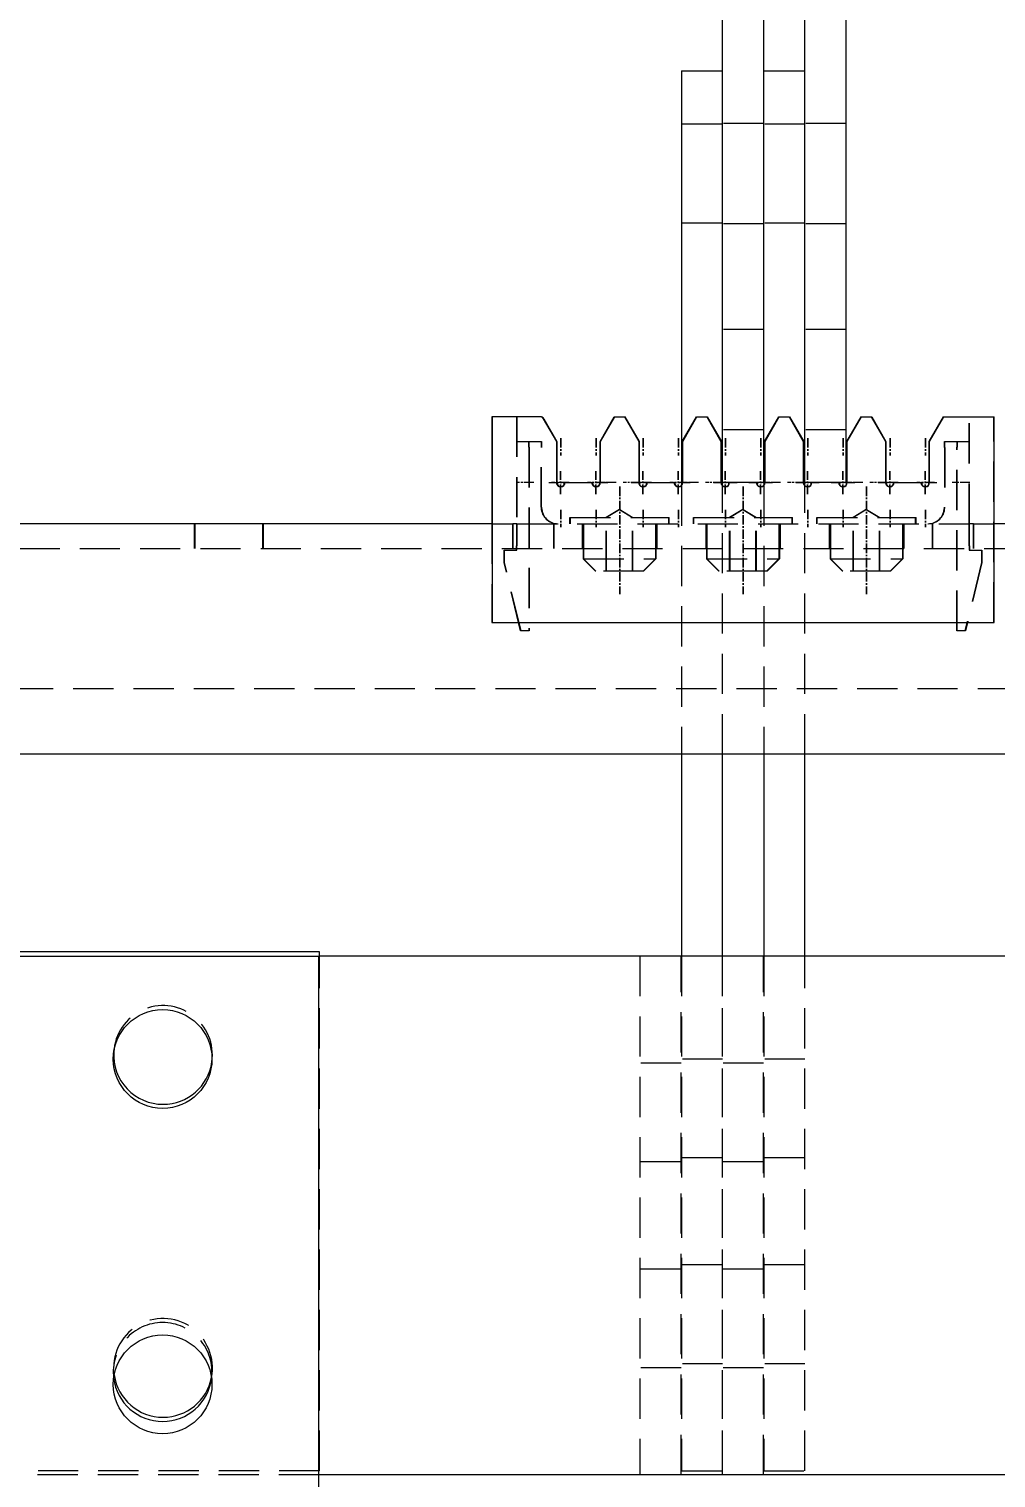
# Model space of a CAD drawing. Header units: millimetres. Extents: x -116965 to 323937, y 291661 to 566926.
# Drawn here: x -14946.7 to -14870.3, y 326541.8 to 326656.1 of the extents above; entities that cross this region are included whole.
import ezdxf

# ---------------------------------------------------------------- set-up
doc = ezdxf.new("R2010")
doc.units = ezdxf.units.MM
doc.linetypes.add('AXES2', pattern=[1.125, 0.75, -0.125, 0.125, -0.125])
doc.linetypes.add('HIDDEN2', pattern=[4.7625, 3.175, -1.5875])
doc.layers.add('ALPHA', color=255, linetype='Continuous')
doc.layers.add('AXE', color=80, linetype='AXES2')
doc.layers.add('Pointille_Court', color=40, linetype='HIDDEN2', lineweight=25)

msp = doc.modelspace()

# ---------------------------------------------------------------- linework, layer by layer
at = {"layer": 'ALPHA'}
for p, q in [((-14891.920344, 326620.332458), (-14891.920344, 326701.582458)), ((-14888.670344, 326620.332458), (-14888.670344, 326701.582458)), ((-14885.420344, 326620.332458), (-14885.420344, 326701.582458)), ((-14882.170344, 326620.332458), (-14882.170344, 326701.582458)), ((-14895.170344, 326652.832458), (-14895.170344, 326620.100361)), ((-14895.170344, 326652.832458), (-14891.920344, 326652.832458)), ((-14888.670344, 326652.832458), (-14885.420344, 326652.832458)), ((-14910.152844, 326625.532458), (-14910.152844, 326617.082458)), ((-14910.120344, 326625.532458), (-14910.152844, 326625.532458)), ((-14910.120344, 326625.532458), (-14910.120344, 326609.282458)), ((-14906.331315, 326625.532458), (-14910.120344, 326625.532458)), ((-14906.049857, 326625.369958), (-14905.017844, 326623.582458)), ((-14901.605344, 326623.582458), (-14900.479511, 326625.532458)), ((-14901.572844, 326623.582458), (-14900.447011, 326625.532458)), ((-14900.479511, 326625.532458), (-14900.447011, 326625.532458)), ((-14900.447011, 326625.532458), (-14899.643677, 326625.532458)), ((-14899.643677, 326625.532458), (-14898.517844, 326623.582458)), ((-14895.072844, 326623.582458), (-14893.947011, 326625.532458)), ((-14893.947011, 326625.532458), (-14893.143677, 326625.532458)), ((-14893.143677, 326625.532458), (-14892.017844, 326623.582458)), ((-14888.572844, 326623.582458), (-14887.447011, 326625.532458)), ((-14887.447011, 326625.532458), (-14886.643677, 326625.532458)), ((-14886.643677, 326625.532458), (-14885.517844, 326623.582458)), ((-14882.105344, 326623.582458), (-14880.979511, 326625.532458)), ((-14882.072844, 326623.582458), (-14880.947011, 326625.532458)), ((-14880.979511, 326625.532458), (-14880.947011, 326625.532458)), ((-14880.947011, 326625.532458), (-14880.143677, 326625.532458)), ((-14880.143677, 326625.532458), (-14879.017844, 326623.582458)), ((-14875.605344, 326623.582458), (-14874.479511, 326625.532458)), ((-14875.572844, 326623.582458), (-14874.447011, 326625.532458)), ((-14874.479511, 326625.532458), (-14874.447011, 326625.532458)), ((-14874.447011, 326625.532458), (-14870.470344, 326625.532458)), ((-14870.470344, 326609.282458), (-14870.470344, 326625.532458)), ((-14905.017844, 326623.582458), (-14905.017844, 326620.332458)), ((-14901.605344, 326620.332458), (-14901.605344, 326623.582458)), ((-14901.572844, 326620.332458), (-14901.572844, 326623.582458)), ((-14898.517844, 326623.582458), (-14898.517844, 326620.332458)), ((-14895.072844, 326620.332458), (-14895.072844, 326623.582458)), ((-14892.017844, 326623.582458), (-14892.017844, 326620.332458)), ((-14888.572844, 326620.332458), (-14888.572844, 326623.582458)), ((-14885.517844, 326623.582458), (-14885.517844, 326620.332458)), ((-14882.105344, 326620.332458), (-14882.105344, 326623.582458)), ((-14882.072844, 326620.332458), (-14882.072844, 326623.582458)), ((-14879.017844, 326623.582458), (-14879.017844, 326620.332458)), ((-14875.605344, 326620.332458), (-14875.605344, 326623.582458)), ((-14875.572844, 326620.332458), (-14875.572844, 326623.582458)), ((-14904.400344, 326620.332458), (-14904.367844, 326620.332458)), ((-14904.367844, 326620.332458), (-14902.222844, 326620.332458)), ((-14897.900344, 326620.332458), (-14897.867844, 326620.332458)), ((-14897.867844, 326620.332458), (-14895.722844, 326620.332458)), ((-14888.670344, 326620.332458), (-14891.920344, 326620.332458)), ((-14891.920344, 326620.100361), (-14891.920344, 326620.332458)), ((-14888.670344, 326620.332458), (-14888.670344, 326620.100361)), ((-14882.170344, 326620.332458), (-14885.420344, 326620.332458)), ((-14885.420344, 326620.100361), (-14885.420344, 326620.332458)), ((-14878.400344, 326620.332458), (-14878.367844, 326620.332458)), ((-14878.367844, 326620.332458), (-14876.222844, 326620.332458)), ((-14910.120344, 326617.082458), (-14951.720344, 326617.082458)), ((-14828.870344, 326617.082458), (-14870.470344, 326617.082458)), ((-14910.120344, 326609.282458), (-14870.470344, 326609.282458)), ((-14687.202844, 326598.882458), (-15015.452844, 326598.882458)), ((-14895.170344, 326598.882458), (-14895.170344, 326582.957458)), ((-14891.920344, 326582.957458), (-14891.920344, 326598.882458)), ((-14888.670344, 326598.882458), (-14888.670344, 326582.957458)), ((-14885.420344, 326582.957458), (-14885.420344, 326598.882458)), ((-14923.770344, 326583.282458), (-14986.170344, 326583.282458)), ((-14923.770344, 326582.957458), (-14923.770344, 326583.282458)), ((-14964.752844, 326582.957458), (-14923.802844, 326582.957458)), ((-14923.802844, 326525.107458), (-14923.802844, 326582.957458)), ((-14734.327844, 326582.957458), (-14923.802844, 326582.957458)), ((-14734.327844, 326542.007458), (-14923.802844, 326542.007458))]:
    msp.add_line(p, q, dxfattribs=at)
for centre in [(-14936.152844, 326574.832458), (-14936.152844, 326549.157458)]:
    msp.add_circle(centre, 3.9, dxfattribs=at)
for centre, radius, start, end in [((-14906.331315, 326625.207458), 0.325, 30, 90), ((-14904.692844, 326620.332458), 0.325, 180, 0), ((-14904.725344, 326620.332458), 0.325, 272.86598398, 0), ((-14901.897844, 326620.332458), 0.325, 180, 0), ((-14901.930344, 326620.332458), 0.325, 272.86598398, 0), ((-14898.192844, 326620.332458), 0.325, 180, 0), ((-14898.225344, 326620.332458), 0.325, 272.86598398, 0), ((-14895.397844, 326620.332458), 0.325, 180, 0), ((-14895.430344, 326620.332458), 0.325, 272.86598398, 323.13010233), ((-14891.692844, 326620.332458), 0.325, 180, 0), ((-14891.725344, 326620.332458), 0.325, 272.86598398, 0), ((-14888.897844, 326620.332458), 0.325, 180, 0), ((-14888.930344, 326620.332458), 0.325, 272.86598398, 323.13010233), ((-14885.192844, 326620.332458), 0.325, 180, 0), ((-14885.225344, 326620.332458), 0.325, 272.86598398, 0), ((-14882.397844, 326620.332458), 0.325, 180, 0), ((-14882.430344, 326620.332458), 0.325, 272.86598398, 0), ((-14878.692844, 326620.332458), 0.325, 180, 0), ((-14878.725344, 326620.332458), 0.325, 272.86598398, 0), ((-14875.897844, 326620.332458), 0.325, 180, 0), ((-14875.930344, 326620.332458), 0.325, 272.86598398, 0), ((-14936.120344, 326575.157458), 3.9, 176.68933967, 270), ((-14936.120344, 326575.157458), 3.9, 270, 351.88947408), ((-14936.152844, 326550.132458), 3.9, 187.18075578, 352.81924422), ((-14936.120344, 326550.457458), 3.9, 188.16499807, 270), ((-14936.120344, 326550.457458), 3.9, 270, 348.97080956)]:
    msp.add_arc(centre, radius, start, end, dxfattribs=at)
at = {"layer": 'AXE'}
for p, q in [((-14904.725344, 326623.842458), (-14904.725344, 326622.477458)), ((-14904.692844, 326623.842458), (-14904.692844, 326622.477458)), ((-14901.930344, 326623.842458), (-14901.930344, 326622.477458)), ((-14901.897844, 326623.842458), (-14901.897844, 326622.477458)), ((-14898.225344, 326623.842458), (-14898.225344, 326622.477458)), ((-14898.192844, 326623.842458), (-14898.192844, 326622.477458)), ((-14895.430344, 326623.842458), (-14895.430344, 326622.477458)), ((-14895.397844, 326623.842458), (-14895.397844, 326622.477458)), ((-14891.725344, 326623.842458), (-14891.725344, 326622.477458)), ((-14891.692844, 326623.842458), (-14891.692844, 326622.477458)), ((-14888.930344, 326623.842458), (-14888.930344, 326622.477458)), ((-14888.897844, 326623.842458), (-14888.897844, 326622.477458)), ((-14885.225344, 326623.842458), (-14885.225344, 326622.477458)), ((-14885.192844, 326623.842458), (-14885.192844, 326622.477458)), ((-14882.430344, 326623.842458), (-14882.430344, 326622.477458)), ((-14882.397844, 326623.842458), (-14882.397844, 326622.477458)), ((-14878.725344, 326623.842458), (-14878.725344, 326622.477458)), ((-14878.692844, 326623.842458), (-14878.692844, 326622.477458)), ((-14875.930344, 326623.842458), (-14875.930344, 326622.477458)), ((-14875.897844, 326623.842458), (-14875.897844, 326622.477458)), ((-14904.725344, 326619.422458), (-14904.725344, 326621.242458)), ((-14904.692844, 326619.422458), (-14904.692844, 326621.242458)), ((-14901.930344, 326619.422458), (-14901.930344, 326621.242458)), ((-14901.897844, 326619.422458), (-14901.897844, 326621.242458)), ((-14898.225344, 326619.422458), (-14898.225344, 326621.242458)), ((-14898.192844, 326619.422458), (-14898.192844, 326621.242458)), ((-14895.430344, 326619.422458), (-14895.430344, 326621.242458)), ((-14895.397844, 326619.422458), (-14895.397844, 326621.242458)), ((-14891.725344, 326619.422458), (-14891.725344, 326621.242458)), ((-14891.692844, 326619.422458), (-14891.692844, 326621.242458)), ((-14888.930344, 326619.422458), (-14888.930344, 326621.242458)), ((-14888.897844, 326619.422458), (-14888.897844, 326621.242458)), ((-14885.225344, 326619.422458), (-14885.225344, 326621.242458)), ((-14885.192844, 326619.422458), (-14885.192844, 326621.242458)), ((-14882.430344, 326619.422458), (-14882.430344, 326621.242458)), ((-14882.397844, 326619.422458), (-14882.397844, 326621.242458)), ((-14878.725344, 326619.422458), (-14878.725344, 326621.242458)), ((-14878.692844, 326619.422458), (-14878.692844, 326621.242458)), ((-14875.930344, 326619.422458), (-14875.930344, 326621.242458)), ((-14875.897844, 326619.422458), (-14875.897844, 326621.242458)), ((-14906.870344, 326620.332458), (-14908.235344, 326620.332458)), ((-14906.837844, 326620.332458), (-14908.202844, 326620.332458)), ((-14905.635344, 326620.332458), (-14903.815344, 326620.332458)), ((-14905.602844, 326620.332458), (-14903.782844, 326620.332458)), ((-14904.075344, 326620.332458), (-14905.440344, 326620.332458)), ((-14904.042844, 326620.332458), (-14905.407844, 326620.332458)), ((-14902.840344, 326620.332458), (-14901.020344, 326620.332458)), ((-14902.807844, 326620.332458), (-14900.987844, 326620.332458)), ((-14901.215344, 326620.332458), (-14902.580344, 326620.332458)), ((-14901.182844, 326620.332458), (-14902.547844, 326620.332458)), ((-14900.370344, 326620.332458), (-14901.735344, 326620.332458)), ((-14900.337844, 326620.332458), (-14901.702844, 326620.332458)), ((-14900.077844, 326620.014853), (-14900.077844, 326611.524958)), ((-14900.045344, 326620.014853), (-14900.045344, 326611.524958)), ((-14898.420344, 326620.332458), (-14899.785344, 326620.332458)), ((-14898.387844, 326620.332458), (-14899.752844, 326620.332458)), ((-14899.135344, 326620.332458), (-14897.315344, 326620.332458)), ((-14899.102844, 326620.332458), (-14897.282844, 326620.332458)), ((-14897.575344, 326620.332458), (-14898.940344, 326620.332458)), ((-14897.542844, 326620.332458), (-14898.907844, 326620.332458)), ((-14896.340344, 326620.332458), (-14894.520344, 326620.332458)), ((-14896.307844, 326620.332458), (-14894.487844, 326620.332458)), ((-14894.715344, 326620.332458), (-14896.080344, 326620.332458)), ((-14894.682844, 326620.332458), (-14896.047844, 326620.332458)), ((-14893.870344, 326620.332458), (-14895.235344, 326620.332458)), ((-14893.837844, 326620.332458), (-14895.202844, 326620.332458)), ((-14891.920344, 326620.332458), (-14893.285344, 326620.332458)), ((-14891.887844, 326620.332458), (-14893.252844, 326620.332458)), ((-14892.635344, 326620.332458), (-14890.815344, 326620.332458)), ((-14892.602844, 326620.332458), (-14890.782844, 326620.332458)), ((-14891.075344, 326620.332458), (-14892.440344, 326620.332458)), ((-14891.042844, 326620.332458), (-14892.407844, 326620.332458)), ((-14890.327844, 326620.014853), (-14890.327844, 326611.524958)), ((-14890.295344, 326620.014853), (-14890.295344, 326611.524958)), ((-14889.840344, 326620.332458), (-14888.020344, 326620.332458)), ((-14889.807844, 326620.332458), (-14887.987844, 326620.332458)), ((-14888.215344, 326620.332458), (-14889.580344, 326620.332458)), ((-14888.182844, 326620.332458), (-14889.547844, 326620.332458)), ((-14887.370344, 326620.332458), (-14888.735344, 326620.332458)), ((-14887.337844, 326620.332458), (-14888.702844, 326620.332458)), ((-14885.420344, 326620.332458), (-14886.785344, 326620.332458)), ((-14885.387844, 326620.332458), (-14886.752844, 326620.332458)), ((-14886.135344, 326620.332458), (-14884.315344, 326620.332458)), ((-14886.102844, 326620.332458), (-14884.282844, 326620.332458)), ((-14884.575344, 326620.332458), (-14885.940344, 326620.332458)), ((-14884.542844, 326620.332458), (-14885.907844, 326620.332458)), ((-14883.340344, 326620.332458), (-14881.520344, 326620.332458)), ((-14883.307844, 326620.332458), (-14881.487844, 326620.332458)), ((-14881.715344, 326620.332458), (-14883.080344, 326620.332458)), ((-14881.682844, 326620.332458), (-14883.047844, 326620.332458)), ((-14880.870344, 326620.332458), (-14882.235344, 326620.332458)), ((-14880.837844, 326620.332458), (-14882.202844, 326620.332458)), ((-14880.577844, 326620.014853), (-14880.577844, 326611.524958)), ((-14880.545344, 326620.014853), (-14880.545344, 326611.524958)), ((-14878.920344, 326620.332458), (-14880.285344, 326620.332458)), ((-14878.887844, 326620.332458), (-14880.252844, 326620.332458)), ((-14879.635344, 326620.332458), (-14877.815344, 326620.332458)), ((-14879.602844, 326620.332458), (-14877.782844, 326620.332458)), ((-14878.075344, 326620.332458), (-14879.440344, 326620.332458)), ((-14878.042844, 326620.332458), (-14879.407844, 326620.332458)), ((-14876.840344, 326620.332458), (-14875.020344, 326620.332458)), ((-14876.807844, 326620.332458), (-14874.987844, 326620.332458)), ((-14875.215344, 326620.332458), (-14876.580344, 326620.332458)), ((-14875.182844, 326620.332458), (-14876.547844, 326620.332458)), ((-14872.420344, 326620.332458), (-14873.785344, 326620.332458)), ((-14872.387844, 326620.332458), (-14873.752844, 326620.332458)), ((-14904.725344, 326618.187458), (-14904.725344, 326616.822458)), ((-14904.692844, 326618.187458), (-14904.692844, 326616.822458)), ((-14901.930344, 326618.187458), (-14901.930344, 326616.822458)), ((-14901.897844, 326618.187458), (-14901.897844, 326616.822458)), ((-14898.225344, 326618.187458), (-14898.225344, 326616.822458)), ((-14898.192844, 326618.187458), (-14898.192844, 326616.822458)), ((-14895.430344, 326618.187458), (-14895.430344, 326616.822458)), ((-14895.397844, 326618.187458), (-14895.397844, 326616.822458)), ((-14891.725344, 326618.187458), (-14891.725344, 326616.822458)), ((-14891.692844, 326618.187458), (-14891.692844, 326616.822458)), ((-14888.930344, 326618.187458), (-14888.930344, 326616.822458)), ((-14888.897844, 326618.187458), (-14888.897844, 326616.822458)), ((-14885.225344, 326618.187458), (-14885.225344, 326616.822458)), ((-14885.192844, 326618.187458), (-14885.192844, 326616.822458)), ((-14882.430344, 326618.187458), (-14882.430344, 326616.822458)), ((-14882.397844, 326618.187458), (-14882.397844, 326616.822458)), ((-14878.725344, 326618.187458), (-14878.725344, 326616.822458)), ((-14878.692844, 326618.187458), (-14878.692844, 326616.822458)), ((-14875.930344, 326618.187458), (-14875.930344, 326616.822458)), ((-14875.897844, 326618.187458), (-14875.897844, 326616.822458))]:
    msp.add_line(p, q, dxfattribs=at)
at = {"layer": 'Pointille_Court'}
for p, q in [((-14891.920344, 326648.607458), (-14895.170344, 326648.607458)), ((-14888.670344, 326648.672458), (-14891.920344, 326648.672458)), ((-14885.420344, 326648.607458), (-14888.670344, 326648.607458)), ((-14882.170344, 326648.672458), (-14885.420344, 326648.672458)), ((-14891.920344, 326640.807458), (-14895.170344, 326640.807458)), ((-14888.670344, 326640.742458), (-14891.920344, 326640.742458)), ((-14885.420344, 326640.807458), (-14888.670344, 326640.807458)), ((-14882.170344, 326640.742458), (-14885.420344, 326640.742458)), ((-14888.670344, 326632.422458), (-14891.920344, 326632.422458)), ((-14882.170344, 326632.422458), (-14885.420344, 326632.422458)), ((-14908.202844, 326625.532458), (-14908.202844, 326617.082458)), ((-14908.170344, 326625.532458), (-14908.170344, 326617.082458)), ((-14906.082357, 326625.369958), (-14905.050344, 326623.582458)), ((-14899.676177, 326625.532458), (-14898.550344, 326623.582458)), ((-14895.105344, 326623.582458), (-14893.979511, 326625.532458)), ((-14893.979511, 326625.532458), (-14893.947011, 326625.532458)), ((-14893.176177, 326625.532458), (-14892.050344, 326623.582458)), ((-14888.670344, 326624.492458), (-14891.920344, 326624.492458)), ((-14888.605344, 326623.582458), (-14887.479511, 326625.532458)), ((-14887.479511, 326625.532458), (-14887.447011, 326625.532458)), ((-14886.676177, 326625.532458), (-14885.550344, 326623.582458)), ((-14882.170344, 326624.492458), (-14885.420344, 326624.492458)), ((-14880.176177, 326625.532458), (-14879.050344, 326623.582458)), ((-14872.452844, 326617.082458), (-14872.452844, 326625.532458)), ((-14872.420344, 326617.082458), (-14872.420344, 326625.532458)), ((-14870.502844, 326609.282458), (-14870.502844, 326625.532458)), ((-14908.202844, 326623.582458), (-14908.170344, 326623.582458)), ((-14908.170344, 326623.582458), (-14906.220344, 326623.582458)), ((-14907.227844, 326623.116133), (-14907.227844, 326623.582458)), ((-14907.195344, 326623.116133), (-14907.195344, 326623.582458)), ((-14906.252844, 326623.582458), (-14906.252844, 326623.111971)), ((-14906.220344, 326623.582458), (-14906.220344, 326623.111971)), ((-14905.050344, 326623.582458), (-14905.050344, 326620.332458)), ((-14898.550344, 326623.582458), (-14898.550344, 326620.332458)), ((-14895.105344, 326620.332458), (-14895.105344, 326623.582458)), ((-14892.050344, 326623.582458), (-14892.050344, 326620.332458)), ((-14888.605344, 326620.332458), (-14888.605344, 326623.582458)), ((-14885.550344, 326623.582458), (-14885.550344, 326620.332458)), ((-14879.050344, 326623.582458), (-14879.050344, 326620.332458)), ((-14874.402844, 326623.582458), (-14874.370344, 326623.582458)), ((-14874.402844, 326623.111971), (-14874.402844, 326623.582458)), ((-14874.370344, 326623.582458), (-14872.420344, 326623.582458)), ((-14874.370344, 326623.111971), (-14874.370344, 326623.582458)), ((-14873.427844, 326623.582458), (-14873.427844, 326623.122316)), ((-14873.395344, 326623.582458), (-14873.395344, 326623.122316)), ((-14907.227844, 326623.116133), (-14907.227844, 326608.632458)), ((-14907.195344, 326623.116133), (-14907.195344, 326608.632458)), ((-14906.252844, 326618.382458), (-14906.252844, 326623.111971)), ((-14906.220344, 326618.382458), (-14906.220344, 326623.111971)), ((-14874.402844, 326623.111971), (-14874.402844, 326618.382458)), ((-14874.370344, 326623.111971), (-14874.370344, 326618.382458)), ((-14873.427844, 326608.632458), (-14873.427844, 326623.122316)), ((-14873.395344, 326608.632458), (-14873.395344, 326623.122316)), ((-14895.170344, 326620.100361), (-14895.170344, 326598.882458)), ((-14891.920344, 326598.882458), (-14891.920344, 326620.100361)), ((-14888.670344, 326620.100361), (-14888.670344, 326598.882458)), ((-14885.420344, 326598.882458), (-14885.420344, 326620.100361)), ((-14903.977844, 326617.082458), (-14903.977844, 326617.569958)), ((-14903.977844, 326617.569958), (-14903.945344, 326617.569958)), ((-14903.945344, 326617.082458), (-14903.945344, 326617.569958)), ((-14903.945344, 326617.569958), (-14896.145344, 326617.569958)), ((-14900.077844, 326618.194853), (-14901.117844, 326617.569958)), ((-14900.045344, 326618.194853), (-14901.085344, 326617.569958)), ((-14900.077844, 326618.194853), (-14899.037844, 326617.569958)), ((-14900.045344, 326618.194853), (-14899.005344, 326617.569958)), ((-14896.177844, 326617.082458), (-14896.177844, 326617.569958)), ((-14896.145344, 326617.082458), (-14896.145344, 326617.569958)), ((-14894.227844, 326617.082458), (-14894.227844, 326617.569958)), ((-14894.227844, 326617.569958), (-14894.195344, 326617.569958)), ((-14894.195344, 326617.082458), (-14894.195344, 326617.569958)), ((-14894.195344, 326617.569958), (-14886.395344, 326617.569958)), ((-14890.327844, 326618.194853), (-14891.367844, 326617.569958)), ((-14890.295344, 326618.194853), (-14891.335344, 326617.569958)), ((-14890.327844, 326618.194853), (-14889.287844, 326617.569958)), ((-14890.295344, 326618.194853), (-14889.255344, 326617.569958)), ((-14886.427844, 326617.082458), (-14886.427844, 326617.569958)), ((-14886.395344, 326617.082458), (-14886.395344, 326617.569958)), ((-14884.477844, 326617.082458), (-14884.477844, 326617.569958)), ((-14884.477844, 326617.569958), (-14884.445344, 326617.569958)), ((-14884.445344, 326617.082458), (-14884.445344, 326617.569958)), ((-14884.445344, 326617.569958), (-14876.645344, 326617.569958)), ((-14880.577844, 326618.194853), (-14881.617844, 326617.569958)), ((-14880.545344, 326618.194853), (-14881.585344, 326617.569958)), ((-14880.577844, 326618.194853), (-14879.537844, 326617.569958)), ((-14880.545344, 326618.194853), (-14879.505344, 326617.569958)), ((-14876.677844, 326617.082458), (-14876.677844, 326617.569958)), ((-14876.645344, 326617.082458), (-14876.645344, 326617.569958)), ((-14933.650344, 326617.082458), (-14933.650344, 326615.132458)), ((-14933.617844, 326617.082458), (-14933.617844, 326615.132458)), ((-14928.255344, 326617.082458), (-14928.255344, 326615.132458)), ((-14928.222844, 326617.082458), (-14928.222844, 326615.132458)), ((-14910.152844, 326617.082458), (-14910.152844, 326609.282458)), ((-14910.120344, 326617.082458), (-14908.495344, 326617.082458)), ((-14908.527844, 326617.082458), (-14908.527844, 326615.132458)), ((-14908.495344, 326617.082458), (-14908.495344, 326615.132458)), ((-14908.472369, 326617.082458), (-14908.495344, 326617.082458)), ((-14908.170344, 326617.082458), (-14908.472369, 326617.082458)), ((-14908.202844, 326617.082458), (-14908.202844, 326615.336288)), ((-14908.170344, 326617.082458), (-14908.170344, 326615.336288)), ((-14908.170344, 326617.082458), (-14872.420344, 326617.082458)), ((-14905.277844, 326617.082458), (-14905.277844, 326615.132458)), ((-14905.245344, 326617.082458), (-14905.245344, 326615.132458)), ((-14903.002844, 326617.082458), (-14903.002844, 326615.132458)), ((-14902.970344, 326617.082458), (-14902.970344, 326615.132458)), ((-14902.937844, 326617.082458), (-14902.937844, 326614.319958)), ((-14902.905344, 326617.082458), (-14902.905344, 326614.319958)), ((-14901.117844, 326613.344958), (-14901.117844, 326617.082458)), ((-14901.085344, 326613.344958), (-14901.085344, 326617.082458)), ((-14899.037844, 326613.344958), (-14899.037844, 326617.082458)), ((-14899.005344, 326613.344958), (-14899.005344, 326617.082458)), ((-14897.217844, 326617.082458), (-14897.217844, 326614.319958)), ((-14897.185344, 326617.082458), (-14897.185344, 326614.319958)), ((-14897.152844, 326617.082458), (-14897.152844, 326615.132458)), ((-14897.120344, 326617.082458), (-14897.120344, 326615.132458)), ((-14893.252844, 326617.082458), (-14893.252844, 326615.132458)), ((-14893.220344, 326617.082458), (-14893.220344, 326615.132458)), ((-14893.187844, 326617.082458), (-14893.187844, 326614.319958)), ((-14893.155344, 326617.082458), (-14893.155344, 326614.319958)), ((-14891.367844, 326613.344958), (-14891.367844, 326617.082458)), ((-14891.335344, 326613.344958), (-14891.335344, 326617.082458)), ((-14889.287844, 326613.344958), (-14889.287844, 326617.082458)), ((-14889.255344, 326613.344958), (-14889.255344, 326617.082458)), ((-14887.467844, 326617.082458), (-14887.467844, 326614.319958)), ((-14887.435344, 326617.082458), (-14887.435344, 326614.319958)), ((-14887.402844, 326617.082458), (-14887.402844, 326615.132458)), ((-14887.370344, 326617.082458), (-14887.370344, 326615.132458)), ((-14883.502844, 326617.082458), (-14883.502844, 326615.132458)), ((-14883.470344, 326617.082458), (-14883.470344, 326615.132458)), ((-14883.437844, 326617.082458), (-14883.437844, 326614.319958)), ((-14883.405344, 326617.082458), (-14883.405344, 326614.319958)), ((-14881.617844, 326613.344958), (-14881.617844, 326617.082458)), ((-14881.585344, 326613.344958), (-14881.585344, 326617.082458)), ((-14879.537844, 326613.344958), (-14879.537844, 326617.082458)), ((-14879.505344, 326613.344958), (-14879.505344, 326617.082458)), ((-14877.717844, 326617.082458), (-14877.717844, 326614.319958)), ((-14877.685344, 326617.082458), (-14877.685344, 326614.319958)), ((-14877.652844, 326617.082458), (-14877.652844, 326615.132458)), ((-14877.620344, 326617.082458), (-14877.620344, 326615.132458)), ((-14875.377844, 326617.082458), (-14875.377844, 326615.132458)), ((-14875.345344, 326617.082458), (-14875.345344, 326615.132458)), ((-14872.452844, 326615.336288), (-14872.452844, 326617.082458)), ((-14872.118318, 326617.082458), (-14872.420344, 326617.082458)), ((-14872.420344, 326615.336288), (-14872.420344, 326617.082458)), ((-14872.127844, 326617.082458), (-14872.127844, 326615.132458)), ((-14872.095344, 326617.082458), (-14872.118318, 326617.082458)), ((-14872.095344, 326617.082458), (-14872.095344, 326615.132458)), ((-14872.095344, 326617.082458), (-14870.470344, 326617.082458)), ((-14908.202844, 326615.002458), (-14908.202844, 326615.336288)), ((-14908.170344, 326615.002458), (-14908.170344, 326615.336288)), ((-14872.452844, 326615.336288), (-14872.452844, 326615.002458)), ((-14872.420344, 326615.336288), (-14872.420344, 326615.002458)), ((-15028.420344, 326615.132458), (-14674.170344, 326615.132458)), ((-14909.177844, 326615.002458), (-14909.145344, 326615.002458)), ((-14909.177844, 326614.027458), (-14909.177844, 326615.002458)), ((-14909.145344, 326615.002458), (-14908.170344, 326615.002458)), ((-14909.145344, 326614.027458), (-14909.145344, 326615.002458)), ((-14901.962844, 326613.344958), (-14902.937844, 326614.319958)), ((-14902.937844, 326614.319958), (-14902.905344, 326614.319958)), ((-14901.930344, 326613.344958), (-14902.905344, 326614.319958)), ((-14902.905344, 326614.319958), (-14897.185344, 326614.319958)), ((-14898.192844, 326613.344958), (-14897.217844, 326614.319958)), ((-14898.160344, 326613.344958), (-14897.185344, 326614.319958)), ((-14892.212844, 326613.344958), (-14893.187844, 326614.319958)), ((-14893.187844, 326614.319958), (-14893.155344, 326614.319958)), ((-14892.180344, 326613.344958), (-14893.155344, 326614.319958)), ((-14893.155344, 326614.319958), (-14887.435344, 326614.319958)), ((-14888.442844, 326613.344958), (-14887.467844, 326614.319958)), ((-14888.410344, 326613.344958), (-14887.435344, 326614.319958)), ((-14882.462844, 326613.344958), (-14883.437844, 326614.319958)), ((-14883.437844, 326614.319958), (-14883.405344, 326614.319958)), ((-14882.430344, 326613.344958), (-14883.405344, 326614.319958)), ((-14883.405344, 326614.319958), (-14877.685344, 326614.319958)), ((-14878.692844, 326613.344958), (-14877.717844, 326614.319958)), ((-14878.660344, 326613.344958), (-14877.685344, 326614.319958)), ((-14872.452844, 326615.002458), (-14872.420344, 326615.002458)), ((-14872.420344, 326615.002458), (-14871.445344, 326615.002458)), ((-14871.477844, 326615.002458), (-14871.477844, 326614.027458)), ((-14871.445344, 326615.002458), (-14871.445344, 326614.027458)), ((-14907.877844, 326608.632458), (-14909.177844, 326614.027458)), ((-14907.845344, 326608.632458), (-14909.145344, 326614.027458)), ((-14901.930344, 326613.344958), (-14901.962844, 326613.344958)), ((-14898.160344, 326613.344958), (-14901.930344, 326613.344958)), ((-14892.180344, 326613.344958), (-14892.212844, 326613.344958)), ((-14888.410344, 326613.344958), (-14892.180344, 326613.344958)), ((-14882.430344, 326613.344958), (-14882.462844, 326613.344958)), ((-14878.660344, 326613.344958), (-14882.430344, 326613.344958)), ((-14871.477844, 326614.027458), (-14872.777844, 326608.632458)), ((-14871.445344, 326614.027458), (-14872.745344, 326608.632458)), ((-14910.152844, 326609.282458), (-14910.120344, 326609.282458)), ((-14907.845344, 326608.632458), (-14907.877844, 326608.632458)), ((-14907.195344, 326608.632458), (-14907.845344, 326608.632458)), ((-14873.395344, 326608.632458), (-14873.427844, 326608.632458)), ((-14872.745344, 326608.632458), (-14873.395344, 326608.632458)), ((-14995.595344, 326604.082458), (-14703.745344, 326604.082458)), ((-14923.770344, 326542.332458), (-14923.770344, 326582.957458)), ((-14898.452844, 326582.957458), (-14898.452844, 326542.007458)), ((-14895.202844, 326542.007458), (-14895.202844, 326582.957458)), ((-14895.170344, 326582.957458), (-14895.170344, 326542.332458)), ((-14891.952844, 326582.957458), (-14891.952844, 326542.007458)), ((-14891.920344, 326542.332458), (-14891.920344, 326582.957458)), ((-14888.702844, 326542.007458), (-14888.702844, 326582.957458)), ((-14888.670344, 326582.957458), (-14888.670344, 326542.332458)), ((-14885.420344, 326542.332458), (-14885.420344, 326582.957458)), ((-14895.202844, 326574.507458), (-14898.452844, 326574.507458)), ((-14891.920344, 326574.832458), (-14895.170344, 326574.832458)), ((-14888.702844, 326574.507458), (-14891.952844, 326574.507458)), ((-14885.420344, 326574.832458), (-14888.670344, 326574.832458)), ((-14895.202844, 326566.707458), (-14898.452844, 326566.707458)), ((-14891.920344, 326567.032458), (-14895.170344, 326567.032458)), ((-14888.702844, 326566.707458), (-14891.952844, 326566.707458)), ((-14885.420344, 326567.032458), (-14888.670344, 326567.032458)), ((-14895.202844, 326558.257458), (-14898.452844, 326558.257458)), ((-14891.920344, 326558.582458), (-14895.170344, 326558.582458)), ((-14888.702844, 326558.257458), (-14891.952844, 326558.257458)), ((-14885.420344, 326558.582458), (-14888.670344, 326558.582458)), ((-14895.202844, 326550.457458), (-14898.452844, 326550.457458)), ((-14891.920344, 326550.782458), (-14895.170344, 326550.782458)), ((-14888.702844, 326550.457458), (-14891.952844, 326550.457458)), ((-14885.420344, 326550.782458), (-14888.670344, 326550.782458)), ((-14923.770344, 326542.332458), (-14964.752844, 326542.332458)), ((-14895.170344, 326542.332458), (-14891.920344, 326542.332458)), ((-14888.670344, 326542.332458), (-14885.420344, 326542.332458)), ((-14923.802844, 326542.007458), (-14964.752844, 326542.007458))]:
    msp.add_line(p, q, dxfattribs=at)
for centre, radius, start, end in [((-14906.363815, 326625.207458), 0.325, 30, 90), ((-14904.725344, 326620.332458), 0.325, 180, 272.86598398), ((-14901.930344, 326620.332458), 0.325, 180, 272.86598398), ((-14898.225344, 326620.332458), 0.325, 180, 272.86598398), ((-14895.430344, 326620.332458), 0.325, 180, 272.86598398), ((-14895.430344, 326620.332458), 0.325, 323.13010233, 0), ((-14891.725344, 326620.332458), 0.325, 180, 272.86598398), ((-14888.930344, 326620.332458), 0.325, 180, 272.86598398), ((-14888.930344, 326620.332458), 0.325, 323.13010233, 0), ((-14885.225344, 326620.332458), 0.325, 180, 272.86598398), ((-14882.430344, 326620.332458), 0.325, 180, 272.86598398), ((-14878.725344, 326620.332458), 0.325, 180, 272.86598398), ((-14875.930344, 326620.332458), 0.325, 180, 272.86598398), ((-14904.952844, 326618.382458), 1.3, 180, 182), ((-14904.952844, 326618.382458), 1.3, 182, 270), ((-14904.920344, 326618.382458), 1.3, 180, 182), ((-14904.920344, 326618.382458), 1.3, 182, 270), ((-14875.702844, 326618.382458), 1.3, 270, 358), ((-14875.670344, 326618.382458), 1.3, 270, 358), ((-14875.702844, 326618.382458), 1.3, 358, 0), ((-14875.670344, 326618.382458), 1.3, 358, 0), ((-14936.120344, 326575.157458), 3.9, 351.88947408, 176.68933967), ((-14936.152844, 326550.132458), 3.9, 90, 187.18075578), ((-14936.120344, 326550.457458), 3.9, 348.97080956, 188.16499807), ((-14936.152844, 326550.132458), 3.9, 352.81924422, 90)]:
    msp.add_arc(centre, radius, start, end, dxfattribs=at)

doc.saveas('drawing.dxf')
